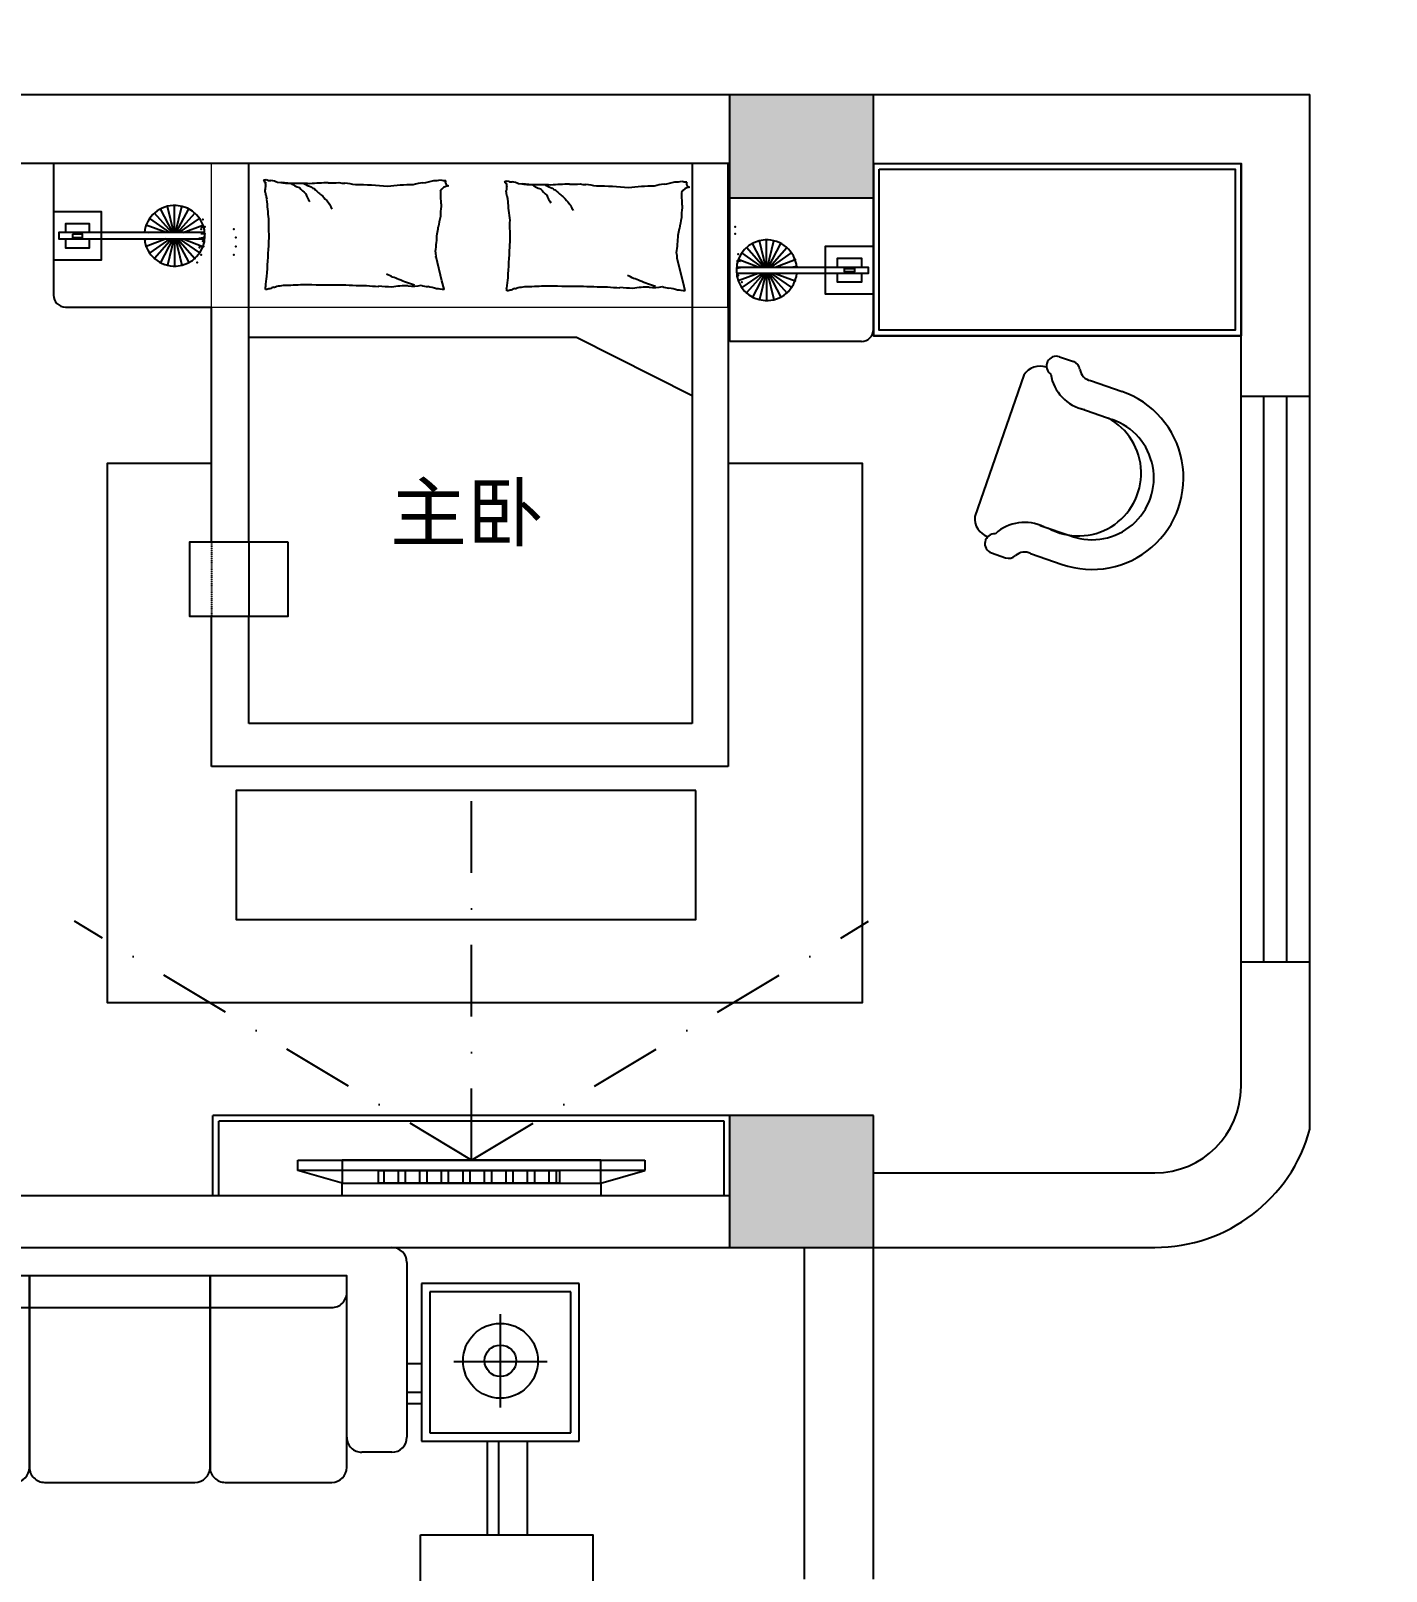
# Model space of a CAD drawing. Header units: millimetres. Extents: x 39175 to 443077, y -41362 to 75939.
# Drawn here: x 326672 to 331392, y -5706 to -342 of the extents above; entities that cross this region are included whole.
import ezdxf
from ezdxf.enums import TextEntityAlignment as Align

# ---------------------------------------------------------------- set-up
doc = ezdxf.new("R2010")
doc.units = ezdxf.units.MM
for name, pattern in [('DASH', [0.35, 0.25, -0.1]), ('DASHDOT', [1, 0.5, -0.25, 0, -0.25]), ('HIDDEN2', [0.1875, 0.125, -0.0625])]:
    doc.linetypes.add(name, pattern=pattern)
for name, color, linetype in [('016-P平面家具', 51, 'Continuous'), ('COLUMN', 7, 'Continuous'), ('FU', 3, 'Continuous'), ('FUR', 2, 'Continuous'), ('墙体', 7, 'Continuous'), ('阿拉1', 8, 'Continuous')]:
    doc.layers.add(name, color=color, linetype=linetype)
doc.layers.add('fur家具', color=4, linetype='Continuous', lineweight=18)
doc.styles.add('ar', font='arial.ttf')
doc.styles.get("Standard").update_dxf_attribs({"font": ''})
doc.styles.get('Standard').set_extended_font_data('NSimSun')
doc.dimstyles.new('ISO-25', dxfattribs={"dimtxt": 220, "dimasz": 50, "dimexe": 50, "dimexo": 0.625, "dimtad": 2, "dimdec": 0, "dimtxsty": 'Standard', "dimblk": 'ARCHTICK', "dimcen": 2.5, "dimdle": 50, "dimclrd": 251, "dimclre": 251, "dimclrt": 51, "dimadec": 0, "dimazin": 0, "dimtfac": 1, "dimtdec": 0, "dimtix": 1, "dimtmove": 2, "dimatfit": 3, "dimfxl": 500, "dimfxlon": 1, "dimarcsym": 0})

# ---------------------------------------------------------------- blocks, each defined once
blk = doc.blocks.new('_ArchTick')
at = {"color": 0, "linetype": 'ByBlock', "const_width": 0.15}
blk.add_lwpolyline([(-0.5, -0.5), (0.5, 0.5)], dxfattribs=at)
blk = doc.blocks.new('*D388')
at = {"color": 251, "lineweight": -2, "transparency": 16777216}
for p, q in [((332682.4, -9388.6), (332682.4, -4528.6)), ((332182.4, -4578.6), (332732.4, -4578.6)), ((332182.4, -9338.6), (332732.4, -9338.6))]:
    blk.add_line(p, q, dxfattribs=at)
at = {"layer": 'Defpoints', "color": 0, "transparency": 16777216}
for p in [(329606.3, -4578.6), (332682.4, -4578.6), (329096.3, -9338.6)]:
    blk.add_point(p, dxfattribs=at)
at = {"color": 251, "lineweight": -2, "transparency": 16777216, "xscale": 50, "yscale": 50, "zscale": 50}
for p, rotation in [((332682.4, -4578.6), 90), ((332682.4, -9338.6), 270)]:
    blk.add_blockref('_ArchTick', p, dxfattribs=dict(at, rotation=rotation))
at = {"color": 51, "transparency": 16777216, "insert": (332793, -6958.6), "char_height": 220, "attachment_point": 5, "rotation": 90}
blk.add_mtext('4760', dxfattribs=at)
blk = doc.blocks.new('*D389')
at = {"color": 251, "lineweight": -2, "transparency": 16777216}
for p, q in [((332182.4, -4398.6), (332732.4, -4398.6)), ((332682.4, -4398.6), (332682.4, -4348.6)), ((332682.4, -4398.6), (332682.4, -4578.6)), ((332182.4, -4578.6), (332732.4, -4578.6)), ((332682.4, -4578.6), (332682.4, -4628.6))]:
    blk.add_line(p, q, dxfattribs=at)
at = {"layer": 'Defpoints', "color": 0, "transparency": 16777216}
for p in [(329106.3, -4398.6), (329606.3, -4578.6), (332682.4, -4578.6)]:
    blk.add_point(p, dxfattribs=at)
at = {"color": 251, "lineweight": -2, "transparency": 16777216, "xscale": 50, "yscale": 50, "zscale": 50}
for p, rotation in [((332682.4, -4398.6), 270), ((332682.4, -4578.6), 90)]:
    blk.add_blockref('_ArchTick', p, dxfattribs=dict(at, rotation=rotation))
at = {"color": 51, "transparency": 16777216, "insert": (332793, -4488.6), "char_height": 220, "attachment_point": 5, "rotation": 90}
blk.add_mtext('180', dxfattribs=at)
blk = doc.blocks.new('*D390')
at = {"color": 251, "lineweight": -2, "transparency": 16777216}
for p, q in [((331942.4, -803.6), (332492.4, -803.6)), ((332442.4, -4448.6), (332442.4, -753.6)), ((331942.4, -4398.6), (332492.4, -4398.6))]:
    blk.add_line(p, q, dxfattribs=at)
at = {"layer": 'Defpoints', "color": 0, "transparency": 16777216}
for p in [(329106.3, -803.6), (332442.4, -803.6), (329106.3, -4398.6)]:
    blk.add_point(p, dxfattribs=at)
at = {"color": 251, "lineweight": -2, "transparency": 16777216, "xscale": 50, "yscale": 50, "zscale": 50}
for p, rotation in [((332442.4, -803.6), 90), ((332442.4, -4398.6), 270)]:
    blk.add_blockref('_ArchTick', p, dxfattribs=dict(at, rotation=rotation))
at = {"color": 51, "transparency": 16777216, "insert": (332553, -2601.1), "char_height": 220, "attachment_point": 5, "rotation": 90}
blk.add_mtext('3595', dxfattribs=at)
blk = doc.blocks.new('*D391')
at = {"color": 251, "lineweight": -2, "transparency": 16777216}
for p, q in [((332442.4, -563.6), (332442.4, -513.6)), ((331942.4, -563.6), (332492.4, -563.6)), ((332442.4, -803.6), (332442.4, -563.6)), ((331942.4, -803.6), (332492.4, -803.6)), ((332442.4, -803.6), (332442.4, -853.6))]:
    blk.add_line(p, q, dxfattribs=at)
at = {"layer": 'Defpoints', "color": 0, "transparency": 16777216}
for p in [(331126.3, -563.6), (332442.4, -563.6), (329106.3, -803.6)]:
    blk.add_point(p, dxfattribs=at)
at = {"color": 251, "lineweight": -2, "transparency": 16777216, "xscale": 50, "yscale": 50, "zscale": 50}
for p, rotation in [((332442.4, -563.6), 270), ((332442.4, -803.6), 90)]:
    blk.add_blockref('_ArchTick', p, dxfattribs=dict(at, rotation=rotation))
at = {"color": 51, "transparency": 16777216, "insert": (332553, -683.6), "char_height": 220, "attachment_point": 5, "rotation": 90}
blk.add_mtext('240', dxfattribs=at)
blk = doc.blocks.new('*D399')
at = {"color": 251, "lineweight": -2, "transparency": 16777216}
for p, q in [((325991.3, 563.2), (325991.3, 1113.2)), ((330886.3, 563.2), (330886.3, 1113.2)), ((330936.3, 1063.2), (325941.3, 1063.2))]:
    blk.add_line(p, q, dxfattribs=at)
at = {"layer": 'Defpoints', "color": 0, "transparency": 16777216}
for p in [(325991.3, 1063.2), (325991.3, -803.6), (330886.3, -803.6)]:
    blk.add_point(p, dxfattribs=at)
at = {"color": 251, "lineweight": -2, "transparency": 16777216, "xscale": 50, "yscale": 50, "zscale": 50, "rotation": 180}
blk.add_blockref('_ArchTick', (325991.3, 1063.2), dxfattribs=at)
at = {"color": 251, "lineweight": -2, "transparency": 16777216, "xscale": 50, "yscale": 50, "zscale": 50}
blk.add_blockref('_ArchTick', (330886.3, 1063.2), dxfattribs=at)
at = {"color": 51, "transparency": 16777216, "insert": (328438.8, 1173.8), "char_height": 220, "attachment_point": 5}
blk.add_mtext('4895', dxfattribs=at)
blk = doc.blocks.new('*D400')
at = {"color": 251, "lineweight": -2, "transparency": 16777216}
for p, q in [((330886.3, 563.2), (330886.3, 1113.2)), ((331126.3, 563.2), (331126.3, 1113.2)), ((330886.3, 1063.2), (330836.3, 1063.2)), ((331126.3, 1063.2), (330886.3, 1063.2)), ((331126.3, 1063.2), (331176.3, 1063.2))]:
    blk.add_line(p, q, dxfattribs=at)
at = {"layer": 'Defpoints', "color": 0, "transparency": 16777216}
for p in [(330886.3, 1063.2), (331126.3, -563.6), (330886.3, -803.6)]:
    blk.add_point(p, dxfattribs=at)
at = {"color": 251, "lineweight": -2, "transparency": 16777216, "xscale": 50, "yscale": 50, "zscale": 50}
blk.add_blockref('_ArchTick', (330886.3, 1063.2), dxfattribs=at)
at = {"color": 251, "lineweight": -2, "transparency": 16777216, "xscale": 50, "yscale": 50, "zscale": 50, "rotation": 180}
blk.add_blockref('_ArchTick', (331126.3, 1063.2), dxfattribs=at)
at = {"color": 51, "transparency": 16777216, "insert": (331006.3, 1173.8), "char_height": 220, "attachment_point": 5}
blk.add_mtext('240', dxfattribs=at)
blk = doc.blocks.new('*D407')
at = {"color": 251, "lineweight": -2, "transparency": 16777216}
for p, q in [((332925, -10873.6), (332925, -513.6)), ((332425, -563.6), (332975, -563.6)), ((332425, -10823.6), (332975, -10823.6))]:
    blk.add_line(p, q, dxfattribs=at)
at = {"layer": 'Defpoints', "color": 0, "transparency": 16777216}
for p in [(325746.3, -563.6), (332925, -563.6), (325746.3, -10823.6)]:
    blk.add_point(p, dxfattribs=at)
at = {"color": 251, "lineweight": -2, "transparency": 16777216, "xscale": 50, "yscale": 50, "zscale": 50}
for p, rotation in [((332925, -563.6), 90), ((332925, -10823.6), 270)]:
    blk.add_blockref('_ArchTick', p, dxfattribs=dict(at, rotation=rotation))
at = {"color": 51, "transparency": 16777216, "insert": (333035.6, -5693.6), "char_height": 220, "attachment_point": 5, "rotation": 90}
blk.add_mtext('10260', dxfattribs=at)
blk = doc.blocks.new('*D380')
at = {"color": 251, "lineweight": -2, "transparency": 16777216}
for p, q in [((312216.3, 1053.1), (312216.3, 1603.1)), ((331126.3, 1053.1), (331126.3, 1603.1)), ((312166.3, 1553.1), (331176.3, 1553.1))]:
    blk.add_line(p, q, dxfattribs=at)
at = {"layer": 'Defpoints', "color": 0, "transparency": 16777216}
for p in [(331126.3, 1553.1), (312216.3, -563.6), (331126.3, -563.6)]:
    blk.add_point(p, dxfattribs=at)
at = {"color": 251, "lineweight": -2, "transparency": 16777216, "xscale": 50, "yscale": 50, "zscale": 50, "rotation": 180}
blk.add_blockref('_ArchTick', (312216.3, 1553.1), dxfattribs=at)
at = {"color": 251, "lineweight": -2, "transparency": 16777216, "xscale": 50, "yscale": 50, "zscale": 50}
blk.add_blockref('_ArchTick', (331126.3, 1553.1), dxfattribs=at)
at = {"color": 51, "transparency": 16777216, "insert": (321671.3, 1663.7), "char_height": 220, "attachment_point": 5}
blk.add_mtext('18910', dxfattribs=at)
blk = doc.blocks.new('serg sze')
at = {"color": 51}
for p, q in [((369700.8, 63152.9), (369150.9, 63152.9)), ((371500.8, 62652.9), (371500.8, 63152.9))]:
    blk.add_line(p, q, dxfattribs=at)
blk.add_lwpolyline([(369150.9, 62984.5), (369150.9, 62817.8), (369317.5, 62817.8), (369317.5, 62984.5)], close=True, dxfattribs=at)
blk.add_lwpolyline([(369677.6, 62912.3), (369169.5, 62912.3), (369169.5, 62890), (369677.6, 62890)], dxfattribs=at)
blk.add_arc((369572.6, 62901.1), 105.6, 186.0423, 173.9577, dxfattribs=at)
for p in [(369473.9, 62938.6), (369467.9, 62913.9), (369467.9, 62888.4), (369473.9, 62863.7), (369485.8, 62841.2), (369502.6, 62822.1), (369642.6, 62822.1), (369659.5, 62860), (369523.6, 62807.7), (369547.4, 62798.7), (369572.6, 62795.6), (369597.9, 62798.7), (369621.7, 62807.7), (369651.2, 62807.6)]:
    blk.add_point(p, dxfattribs=at)
at = {"layer": 'COLUMN', "color": 51}
for p, q in [((369150.9, 63152.9), (369150.9, 62694.6)), ((369192.5, 62652.9), (369700.8, 62652.9)), ((369700.8, 61834.7), (369700.8, 62652.9)), ((371500.8, 62652.9), (371500.8, 61052.9)), ((369700.8, 61052.9), (369700.8, 61575.4)), ((371500.8, 61052.9), (369700.8, 61052.9))]:
    blk.add_line(p, q, dxfattribs=at)
at = {"layer": 'COLUMN', "color": 250}
for p, q in [((369830.8, 61834.7), (369830.8, 63152.9)), ((371375.3, 63152.9), (371375.3, 61202.9)), ((369562.8, 62912.3), (369502.6, 62980.2)), ((369566.8, 62912.3), (369523.6, 62994.6)), ((369569.9, 62912.3), (369547.4, 63003.6)), ((369572.6, 62912.3), (369572.6, 63006.7)), ((369575.4, 62912.3), (369597.9, 63003.6)), ((369578.5, 62912.3), (369621.7, 62994.6)), ((369582.5, 62912.3), (369642.6, 62980.2)), ((369543.3, 62912.3), (369473.9, 62938.6)), ((369556.5, 62912.3), (369485.8, 62961.1)), ((369588.7, 62912.3), (369659.5, 62961.1)), ((369601.9, 62912.3), (369671.3, 62938.6)), ((369664.1, 62931.1), (369677.4, 62932.7)), ((369467.9, 62913.9), (369481.1, 62912.3)), ((369467.9, 62888.4), (369481.1, 62890)), ((369543.3, 62890), (369473.9, 62863.7)), ((369556.5, 62890), (369485.8, 62841.2)), ((369562.8, 62890), (369502.6, 62822.1)), ((369566.8, 62890), (369523.6, 62807.7)), ((369569.9, 62890), (369547.4, 62798.7)), ((369572.6, 62890), (369572.6, 62795.6)), ((369575.4, 62890), (369597.9, 62798.7)), ((369578.5, 62890), (369621.7, 62807.7)), ((369582.5, 62890), (369642.6, 62822.1)), ((369588.7, 62890), (369659.5, 62841.2)), ((369588.7, 62890), (369659.5, 62841.2)), ((369601.9, 62890), (369671.3, 62863.7)), ((369656.8, 62892.8), (369672.7, 62894.8)), ((369664.1, 62908.9), (369677.4, 62907.3)), ((369656.8, 62866.2), (369672.7, 62864.2)), ((370503.5, 62744.6), (370482.9, 62827.2)), ((371343.1, 62739.9), (371322.5, 62822.5)), ((370511, 62714.6), (370503.5, 62744.6)), ((371350.6, 62709.9), (371343.1, 62739.9)), ((369830.8, 62547.6), (370971.9, 62547.6)), ((370971.9, 62547.6), (371375.3, 62345.3)), ((369830.8, 61834.7), (369830.8, 61575.4)), ((369830.8, 61202.9), (369830.8, 61575.4)), ((371375.3, 61202.9), (369830.8, 61202.9))]:
    blk.add_line(p, q, dxfattribs=at)
for points in [[(369275.9, 62912.3), (369275.9, 62942.8), (369192.5, 62942.8), (369192.5, 62912.3)], [(369192.5, 62890), (369192.5, 62859.5), (369275.9, 62859.5), (369275.9, 62890)], [(371500.8, 62109.5), (371966.5, 62109.5), (371966.5, 60229.8), (369338.8, 60229.8), (369338.8, 62109.5), (369700.8, 62109.5)]]:
    blk.add_lwpolyline(points, dxfattribs=at)
for points in [[(369216.8, 62906.7), (369216.8, 62895.6), (369252.2, 62895.6), (369252.2, 62906.7)], [(369966.9, 61834.7), (369966.9, 61575.4), (369625.4, 61575.4), (369625.4, 61834.7)], [(371387.5, 60969.4), (369787.5, 60969.4), (369787.5, 60519.4), (371387.5, 60519.4)]]:
    blk.add_lwpolyline(points, close=True, dxfattribs=at)
for centre, radius, start, end in [((369880.7, 63096.8), 3.42, 291.7883, 340.436), ((369882.4, 63091.4), 2.32, 340.436, 101.8931), ((369882, 63120.7), 25.1, 274.3025, 291.7883), ((369888.6, 63092.2), 4.28, 201.9904, 281.8931), ((369904, 63082.3), 15.6, 158.579, 201.9904), ((369906.1, 63122.2), 28.9, 239.3487, 274.3025), ((369903.3, 63039.7), 53.9, 59.3487, 84.7408), ((369969.3, 63183.4), 99.2, 254.0648, 274.2159), ((370392.7, 63387), 304.8, 278.4372, 285.744), ((370475.4, 63254.8), 161.1, 270, 278.4372), ((370516.7, 63184), 90.4, 258.7276, 270), ((370528.4, 63087.8), 13.1, 153.4195, 258.7276), ((370720.3, 63092.1), 3.42, 291.7883, 340.436), ((370722, 63086.7), 2.32, 340.436, 101.8931), ((370721.6, 63116), 25.1, 274.3025, 291.7883), ((370745.7, 63117.5), 28.9, 239.3487, 274.3025), ((370742.9, 63035.1), 53.9, 59.3487, 84.7408), ((371232.3, 63382.3), 304.8, 278.4372, 285.744), ((371314.9, 63250.1), 161.1, 270, 278.4372), ((371356.3, 63179.4), 90.4, 258.7276, 270), ((371368, 63083.1), 13.1, 153.4195, 258.7276), ((369857.1, 63071.8), 32.8, 338.579, 8.1335), ((369647, 63008.2), 246, 8.1335, 12.1095), ((370087.1, 63069.6), 198.3, 187.6809, 192.1095), ((369903.5, 62265.8), 820.8, 84.7408, 88.0921), ((370035, 63164.6), 99.2, 233.9136, 254.0648), ((369993.7, 61588.9), 1494.3, 88.0921, 90.5757), ((370087.9, 63127.8), 99.2, 216.1766, 233.9136), ((370131.2, 63290.4), 234, 242.7604, 249.1397), ((370123.5, 63079), 99.2, 198.4397, 216.1766), ((370116.6, 62212.2), 873.2, 90.5757, 94.8018), ((370095.5, 63131.9), 76.8, 231.6114, 242.7604), ((370331.5, 63346.2), 391.6, 226.1885, 231.6114), ((370263.2, 63181.1), 225.2, 219.0349, 226.1885), ((370120.6, 63374.8), 289.7, 267.4614, 274.8018), ((370171.8, 63236.1), 152.4, 259.8101, 267.4614), ((370108.9, 62557.6), 529.3, 79.8101, 83.9133), ((370202.6, 62029.5), 1049, 83.9133, 90), ((370403.5, 62395.8), 682.7, 90, 97.5469), ((370469.2, 62845.4), 242.2, 97.5469, 105.744), ((370528.5, 63040.8), 34.2, 94.4002, 153.4195), ((370989.9, 63056.4), 491.8, 180, 186.2324), ((370728.2, 63087.5), 4.28, 201.9904, 281.8931), ((370696.7, 63067.1), 32.8, 338.579, 8.1335), ((370486.6, 63003.6), 246, 8.1335, 12.1095), ((370743.6, 63077.6), 15.6, 158.579, 201.9904), ((370926.7, 63064.9), 198.3, 187.6809, 192.1095), ((370743, 62261.1), 820.8, 84.7408, 88.0921), ((370808.9, 63178.7), 99.2, 254.0648, 274.2159), ((370874.6, 63160), 99.2, 233.9136, 254.0648), ((370833.3, 61584.3), 1494.3, 88.0921, 90.5757), ((370927.4, 63123.1), 99.2, 216.1766, 233.9136), ((370970.7, 63285.7), 234, 242.7604, 249.1397), ((370963.1, 63074.3), 99.2, 198.4397, 216.1766), ((370956.1, 62207.6), 873.2, 90.5757, 94.8018), ((370935.1, 63127.2), 76.8, 231.6114, 242.7604), ((371171.1, 63341.5), 391.6, 226.1885, 231.6114), ((371102.8, 63176.4), 225.2, 219.0349, 226.1885), ((370960.2, 63370.1), 289.7, 267.4614, 274.8018), ((371011.4, 63231.4), 152.4, 259.8101, 267.4614), ((370948.5, 62552.9), 529.3, 79.8101, 83.9133), ((371042.2, 62024.8), 1049, 83.9133, 90), ((371243.1, 62391.1), 682.7, 90, 97.5469), ((371308.8, 62840.7), 242.2, 97.5469, 105.744), ((371368.1, 63036.1), 34.2, 94.4002, 153.4195), ((371829.5, 63051.7), 491.8, 180, 186.2324), ((370804.7, 63081.6), 913.1, 183.3687, 187.6809), ((370150.7, 63042), 49.3, 208.3168, 219.0349), ((370296.7, 63089.1), 200.2, 203.0028, 208.3168), ((370702, 62968.7), 204, 170.3156, 180), ((371644.3, 63076.9), 913.1, 183.3687, 187.6809), ((370990.3, 63037.3), 49.3, 208.3168, 219.0349), ((371136.3, 63084.5), 200.2, 203.0028, 208.3168), ((371541.6, 62964), 204, 170.3156, 180), ((370578.3, 62940.2), 678.7, 178.3669, 183.3687), ((370176.7, 62974.9), 317.1, 347.8016, 351.9949), ((371360.2, 62782.3), 882, 167.8016, 170.3156), ((371417.9, 62935.5), 678.7, 178.3669, 183.3687), ((371016.3, 62970.2), 317.1, 347.8016, 351.9949), ((372199.7, 62777.6), 882, 167.8016, 170.3156), ((371264, 62827.6), 1365.2, 176.945, 178.3669), ((369828.6, 62938.5), 658.8, 351.9949, 357.3351), ((372103.6, 62822.9), 1365.2, 176.945, 178.3669), ((370668.1, 62933.8), 658.8, 351.9949, 357.3351), ((383509.4, 62032.9), 13635.6, 176.49514, 176.94504), ((370415.2, 62830.3), 67.7, 357.3351, 14.0452), ((384349, 62028.2), 13635.6, 176.49514, 176.94504), ((371254.8, 62825.6), 67.7, 357.3351, 14.0452), ((370015.8, 62089.6), 738.7, 64.6889, 66.5156), ((370209.5, 62703.8), 321.2, 170.0016, 176.4951), ((369870.4, 62717.9), 19.3, 350.0016, 16.6978), ((369889.6, 62713.2), 1.32, 16.6978, 97.1204), ((369915.3, 62629.6), 87.5, 97.1204, 106.2212), ((369939.7, 62648.2), 76.7, 106.2212, 117.2841), ((369908.1, 62766.1), 45.3, 282.869, 297.2841), ((369919.8, 62871.4), 145.9, 273.574, 282.869), ((369946.5, 63893.2), 1164, 270.2865, 273.574), ((370115.9, 68449.1), 5718.5, 269.0296, 270.2865), ((370297.6, 66089.4), 3362.2, 267.3904, 269.0296), ((370338.6, 63940.2), 1216.5, 265.3824, 267.3904), ((370215.8, 61321.9), 1404.8, 85.3824, 87.2509), ((370375, 62496.7), 230.1, 87.2509, 101.5586), ((370058.9, 62070.9), 738.7, 66.5156, 68.3423), ((370107.6, 62051.7), 738.7, 68.3423, 70.572), ((370161.8, 62032.6), 738.7, 70.572, 72.8018), ((370402.4, 62871.5), 145.9, 263.5659, 281.5586), ((370467.4, 62842.8), 119.7, 252.6136, 263.5659), ((370416.1, 62497.3), 229.7, 72.6136, 80.5159), ((370465.5, 62446.4), 270.8, 80.5159, 85.9171), ((370511, 62713.6), 0.917, 85.9171, 194.0449), ((371049.1, 62699.2), 321.2, 170.0016, 176.4951), ((370710, 62713.2), 19.3, 350.0016, 16.6978), ((370754.9, 62625), 87.5, 97.1204, 106.2212), ((370779.2, 62643.6), 76.7, 106.2212, 117.2841), ((370747.7, 62761.4), 45.3, 282.869, 297.2841), ((370759.4, 62866.7), 145.9, 273.574, 282.869), ((370786.1, 63888.5), 1164, 270.2865, 273.574), ((370955.5, 68444.5), 5718.5, 269.0296, 270.2865), ((371137.2, 66084.7), 3362.2, 267.3904, 269.0296), ((371178.1, 63935.5), 1216.5, 265.3824, 267.3904), ((371055.4, 61317.2), 1404.8, 85.3824, 87.2509), ((370855.3, 62084.9), 738.7, 64.6889, 66.5156), ((371214.6, 62492), 230.1, 87.2509, 101.5586), ((370898.5, 62066.2), 738.7, 66.5156, 68.3423), ((370947.2, 62047.1), 738.7, 68.3423, 70.572), ((371001.4, 62027.9), 738.7, 70.572, 72.8018), ((371242, 62866.8), 145.9, 263.5659, 281.5586), ((371307, 62838.1), 119.7, 252.6136, 263.5659), ((371255.7, 62492.6), 229.7, 72.6136, 80.5159), ((371305.1, 62441.7), 270.8, 80.5159, 85.9171), ((370729.2, 62708.6), 1.32, 16.6978, 97.1204), ((371350.6, 62709), 0.917, 85.9171, 194.0449)]:
    blk.add_arc(centre, radius, start, end, dxfattribs=at)
at = {"layer": 'COLUMN', "color": 51}
blk.add_arc((369192.5, 62694.6), 41.7, 180, 270, dxfattribs=at)
at = {"layer": 'FU', "color": 51, "linetype": 'HIDDEN2', "ltscale": 0.2}
for p in [(369671.3, 62957.4), (369677.4, 62932.7), (371524.2, 62932.7), (369665.4, 62924.4), (369671.3, 62882.6), (369672.7, 62894.8), (369677.4, 62907.3), (369778.8, 62924.4), (369786.1, 62894.8), (371524.2, 62907.3), (369665.4, 62834.6), (369672.7, 62864.2), (369778.8, 62834.6), (369786.1, 62864.2)]:
    blk.add_point(p, dxfattribs=at)
at = {"layer": 'FUR', "color": 51, "linetype": 'DASH', "ltscale": 0.5}
blk.add_line((369700.8, 61834.7), (369700.8, 61575.4), dxfattribs=at)
at = {"layer": 'fur家具', "color": 51}
for p, q in [((369700.8, 62652.9), (369700.8, 63152.9)), ((371500.8, 63152.9), (369700.8, 63152.9)), ((371500.8, 63152.9), (371500.8, 62652.9)), ((369700.8, 62652.9), (371500.8, 62652.9))]:
    blk.add_line(p, q, dxfattribs=at)
blk = doc.blocks.new('YTYT')
at = {"layer": '016-P平面家具'}
for p, q in [((128945.1, -21544.5), (128835.6, -21506.6)), ((129081.2, -21546.2), (129032.8, -21529.4)), ((128911.3, -21642.2), (128801.7, -21604.2)), ((128968.3, -22165.3), (129138.9, -21673.4)), ((128770.2, -22048.9), (128660.7, -22010.9)), ((128736.4, -22146.5), (128626.8, -22108.5)), ((128844.3, -22229.5), (128795.8, -22212.7))]:
    blk.add_line(p, q, dxfattribs=at)
for centre, radius, start, end in [((128731.2, -21807.5), 318.6, 70.8731, 250.8731), ((128966, -21503), 46.5, 243.2905, 313.2868), ((129021.5, -21561.9), 34.4, 70.8731, 133.2868), ((129070, -21578.7), 34.4, 266.2069, 70.8731), ((128731.2, -21807.5), 215.3, 70.8731, 250.8731), ((125843.9, -21785.2), 2991, 3.2816, 3.318), ((128966, -21503), 149.8, 243.2905, 312.7171), ((129073.8, -21665.3), 65.5, 352.9364, 71.8295), ((125843.9, -21785.2), 2818.8, 355.458, 355.5646), ((128727.1, -22192.1), 149.8, 9.029, 78.4556), ((128727.1, -22192.1), 46.5, 8.4594, 78.4556), ((128807.1, -22180.2), 34.4, 188.4594, 250.8731), ((128855.5, -22197), 34.4, 250.8731, 55.5392), ((128912.2, -22131.3), 65.5, 249.9167, 328.8097)]:
    blk.add_arc(centre, radius, start, end, dxfattribs=at)
at = {"layer": '016-P平面家具', "color": 250}
blk.add_arc((128778.1, -21823.8), 218, 61.1955, 241.8196, dxfattribs=at)
blk = doc.blocks.new('A$C3CBC0539')
at = {"color": 51}
for p, q in [((932.4, 2228.8), (1833.3, 2228.8)), ((932.4, 2184.8), (932.4, 2228.8)), ((1833.3, 2228.8), (1833.3, 2184.8)), ((932.4, 2184.8), (779.5, 2140.7)), ((1833.3, 2184.8), (932.4, 2184.8)), ((1832.4, 2184.8), (932.4, 2184.8)), ((932.4, 2184.8), (932.4, 2104.8)), ((1832.4, 2104.8), (1832.4, 2184.8)), ((1832.4, 2184.8), (1987.6, 2140.7)), ((779.5, 2140.7), (1987.6, 2140.7)), ((779.5, 2104.8), (779.5, 2140.7)), ((1987.6, 2104.8), (779.5, 2104.8)), ((932.4, 2104.8), (1832.4, 2104.8)), ((1987.6, 2140.7), (1987.6, 2104.8))]:
    blk.add_line(p, q, dxfattribs=at)
at = {"color": 250, "linetype": 'DASHDOT', "ltscale": 500}
for q in [(0, 1272.9), (1382.4, 834.9), (2764.8, 1272.9)]:
    blk.add_line((1382.4, 2104.8), q, dxfattribs=at)
at = {"layer": '阿拉1', "color": 8}
for p, q in [((1075.9, 2184.8), (1706.5, 2184.8)), ((1706.5, 2140.7), (1075.9, 2140.7))]:
    blk.add_line(p, q, dxfattribs=at)
at = {"layer": '阿拉1', "color": 250}
for p, q in [((1075.9, 2140.7), (1075.9, 2184.8)), ((1088.2, 2140.7), (1088.2, 2184.8)), ((1113.2, 2140.7), (1113.2, 2184.8)), ((1163.2, 2140.7), (1163.2, 2184.8)), ((1188.2, 2140.7), (1188.2, 2184.8)), ((1238.2, 2140.7), (1238.2, 2184.8)), ((1263.2, 2140.7), (1263.2, 2184.8)), ((1313.2, 2140.7), (1313.2, 2184.8)), ((1338.2, 2140.7), (1338.2, 2184.8)), ((1388.2, 2140.7), (1388.2, 2184.8)), ((1413.2, 2140.7), (1413.2, 2184.8)), ((1463.2, 2140.7), (1463.2, 2184.8)), ((1488.2, 2140.7), (1488.2, 2184.8)), ((1538.2, 2140.7), (1538.2, 2184.8)), ((1563.2, 2140.7), (1563.2, 2184.8)), ((1613.2, 2140.7), (1613.2, 2184.8)), ((1638.2, 2140.7), (1638.2, 2184.8)), ((1688.2, 2140.7), (1688.2, 2184.8)), ((1706.5, 2184.8), (1706.5, 2140.7))]:
    blk.add_line(p, q, dxfattribs=at)
blk = doc.blocks.new('海龙工具_2014102820235788')
at = {"layer": '016-P平面家具', "color": 51, "ltscale": 120}
for p, q in [((674.5, 1599.6), (125.4, 1599.6)), ((125.4, 1599.6), (125.4, 1050.4)), ((674.5, 1050.4), (674.5, 1599.6)), ((1750.7, 1419.2), (1600.4, 1419.2)), ((125.4, 1050.4), (674.5, 1050.4)), ((52.4, 1000), (661, 1000)), ((0, -947.6), (0, 947.6)), ((713.4, 947.6), (713.4, 842.8)), ((98.9, 790.5), (98.9, -790.5)), ((661, 790.5), (98.9, 790.5)), ((661, 790.5), (98.9, 790.5)), ((98.9, 790.5), (98.9, 314.3)), ((765.8, 790.5), (661, 790.5)), ((818.1, 366.7), (818.1, 738.1)), ((765.8, 314.3), (98.9, 314.3)), ((765.8, 314.3), (98.9, 314.3)), ((98.9, 314.3), (765.8, 314.3)), ((98.9, 314.3), (765.8, 314.3)), ((98.9, 314.3), (98.9, -314.3)), ((818.1, -261.9), (818.1, 261.9)), ((98.9, -314.3), (98.9, -790.5)), ((98.9, -314.3), (765.8, -314.3)), ((765.8, -314.3), (98.9, -314.3)), ((818.1, -738.1), (818.1, -366.7)), ((98.9, -790.5), (661, -790.5)), ((98.9, -790.5), (661, -790.5)), ((661, -790.5), (765.8, -790.5)), ((713.4, -842.8), (713.4, -947.6)), ((661, -1000), (52.4, -1000)), ((125.4, -1599.6), (125.4, -1050.4)), ((125.4, -1050.4), (674.5, -1050.4)), ((674.5, -1050.4), (674.5, -1599.6)), ((2284, -1064.4), (1047.1, -1064.4)), ((1047.1, -1064.4), (1096.2, -1064.4)), ((1047.1, -1064.4), (1096.2, -1064.4)), ((2284, -1064.4), (2226.7, -1064.4)), ((990.8, -1120.6), (990.8, -1608.1)), ((990.8, -1120.6), (990.8, -1608.1)), ((1152.4, -1120.6), (1152.4, -1608.1)), ((1152.4, -1120.6), (1152.4, -1608.1)), ((2170.5, -1120.6), (2170.5, -1608.1)), ((2340.3, -1120.6), (2340.3, -1608.1)), ((674.5, -1599.6), (125.4, -1599.6)), ((2284, -1664.4), (1047.1, -1664.4)), ((1047.1, -1664.4), (1096.2, -1664.4)), ((1047.1, -1664.4), (1096.2, -1664.4)), ((2284, -1664.4), (2226.7, -1664.4))]:
    blk.add_line(p, q, dxfattribs=at)
at = {"layer": '016-P平面家具', "color": 250, "ltscale": 120}
for p, q in [((645.2, 1570.3), (154.7, 1570.3)), ((154.7, 1570.3), (154.7, 1079.7)), ((645.2, 1079.7), (645.2, 1570.3)), ((397, 1162.8), (397, 1488.7)), ((557.9, 1325.7), (232, 1325.7)), ((1750.7, 1319.2), (1600.4, 1319.2)), ((1600.4, 1279.2), (1750.7, 1279.2)), ((154.7, 1079.7), (645.2, 1079.7)), ((154.7, -1079.7), (645.2, -1079.7)), ((154.7, -1570.3), (154.7, -1079.7)), ((645.2, -1079.7), (645.2, -1570.3)), ((397, -1162.8), (397, -1488.7)), ((557.9, -1325.7), (232, -1325.7)), ((645.2, -1570.3), (154.7, -1570.3))]:
    blk.add_line(p, q, dxfattribs=at)
at = {"layer": '016-P平面家具', "color": 51, "ltscale": 120}
for points in [[(1000.4, 1047), (1000.4, 1647), (1600.4, 1647), (1600.4, 1047)], [(1750.7, 1047), (1750.7, 1647), (2350.7, 1647), (2350.7, 1047)], [(1188.1, 450), (1188.1, -450), (2088.1, -450), (2088.1, 450)]]:
    blk.add_lwpolyline(points, close=True, dxfattribs=at)
at = {"layer": '016-P平面家具', "color": 51}
for points in [[(674.5, 1419.2), (1000.4, 1419.2)], [(403.9, 1000), (403.9, 1050.4)], [(403.9, -1050.4), (403.9, -1000)], [(990.7, -1482.8), (674.5, -1482.8)]]:
    blk.add_lwpolyline(points, dxfattribs=at)
at = {"layer": '016-P平面家具', "color": 51, "ltscale": 120}
blk.add_lwpolyline([(2350.7, 1419.2), (2760.1, 1419.2), (2760.1, -1482.5), (2340.4, -1482.5)], dxfattribs=at)
at = {"layer": '016-P平面家具', "color": 250, "ltscale": 120}
for points in [[(674.5, 1319.2), (1000.4, 1319.2)], [(2350.7, 1319.2), (2660.1, 1319.2), (2660.1, -567.5)], [(674.5, 1279.2), (1000.4, 1279.2)], [(2350.7, 1279.2), (2620.1, 1279.2), (2620.1, -567.5)], [(503.9, 1000), (503.9, 1050.4)], [(543.9, 1000), (543.9, 1050.4)], [(2620.1, -567.5), (2620.1, -1340.7), (2340.5, -1340.7)], [(2660.1, -567.5), (2660.1, -1380.7), (2340.5, -1380.7)], [(2660.1, -567.5), (2660.1, -1382.5)], [(503.9, -1050.4), (503.9, -1000)], [(543.9, -1050.4), (543.9, -1000)], [(990.7, -1340.7), (674.5, -1340.7)], [(990.7, -1382.8), (674.5, -1382.8)]]:
    blk.add_lwpolyline(points, dxfattribs=at)
blk.add_lwpolyline([(157.2, -790.5, 0.414214), (209.5, -738.1), (209.5, 738.1, 0.414214), (157.2, 790.5), (98.9, 790.5), (98.9, -790.5)], format="xyb", close=True, dxfattribs=at)
blk.add_lwpolyline([(1218.1, 420), (1218.1, -420), (2058.1, -420), (2058.1, 420)], close=True, dxfattribs=at)
at = {"layer": '016-P平面家具', "color": 51, "ltscale": 120}
for centre in [(394.9, 1325.7), (394.9, -1325.7)]:
    blk.add_circle(centre, 130.4, dxfattribs=at)
at = {"layer": '016-P平面家具', "color": 250, "ltscale": 120}
for centre in [(394.9, 1325.7), (394.9, -1325.7)]:
    blk.add_circle(centre, 55, dxfattribs=at)
at = {"layer": '016-P平面家具', "color": 51, "ltscale": 120}
for centre, radius, start, end in [((52.4, 947.6), 52.4, 90, 180), ((661, 947.6), 52.4, 0, 90), ((661, 842.8), 52.4, 270, 0), ((765.8, 738.1), 52.4, 0, 90), ((765.8, 366.7), 52.4, 270, 0), ((765.8, 366.7), 52.4, 270, 0), ((765.8, 261.9), 52.4, 0, 90), ((765.8, 261.9), 52.4, 0, 90), ((765.8, -261.9), 52.4, 270, 0), ((765.8, -261.9), 52.4, 270, 0), ((765.8, -366.7), 52.4, 0, 90), ((765.8, -738.1), 52.4, 270, 0), ((765.8, -738.1), 52.4, 270, 0), ((661, -842.8), 52.4, 0, 90), ((52.4, -947.6), 52.4, 180, 270), ((661, -947.6), 52.4, 270, 0), ((1047.1, -1120.6), 56.3, 90, 180), ((1047.1, -1120.6), 56.3, 90, 180), ((1096.2, -1120.6), 56.3, 0, 90), ((1096.2, -1120.6), 56.3, 0, 90), ((2226.7, -1120.6), 56.3, 90, 180), ((2284, -1120.6), 56.3, 0, 90), ((1047.1, -1608.1), 56.3, 180, 270), ((1047.1, -1608.1), 56.3, 180, 270), ((1096.2, -1608.1), 56.3, 270, 0), ((1096.2, -1608.1), 56.3, 270, 0), ((2226.7, -1608.1), 56.3, 180, 270), ((2284, -1608.1), 56.3, 270, 0)]:
    blk.add_arc(centre, radius, start, end, dxfattribs=at)

msp = doc.modelspace()

# ---------------------------------------------------------------- hatches: boundary and pattern name
h = msp.add_hatch(color=8)
h.dxf.hatch_style = 1
h.paths.add_polyline_path([(318586.2, -563.6), (318076.2, -563.6), (318076.2, -923.6), (318406.2, -923.6), (318586.2, -923.6)])
h.paths.add_polyline_path([(323591.2, -563.6), (323086.2, -563.6), (323086.2, -923.6), (323591.2, -923.6)])
h.paths.add_polyline_path([(318826.2, -4148.6), (318406.2, -4148.6), (318356.2, -4148.6), (318356.2, -4578.6), (318826.2, -4578.6)])
h.paths.add_polyline_path([(323596.3, -4098.6), (323091.2, -4098.6), (323091.2, -4578.6), (323596.3, -4578.6)])
h.paths.add_polyline_path([(329601.2, -4118.6), (329101.2, -4118.6), (329101.2, -4578.6), (329601.2, -4578.6)])
h.paths.add_polyline_path([(329601.2, -563.6), (329101.2, -563.6), (329101.2, -923.6), (329601.2, -923.6)])
h.paths.add_polyline_path([(314346.3, -563.6), (313836.3, -563.6), (313836.3, -923.6), (314346.3, -923.6)])
h.paths.add_polyline_path([(314336.2, -5233.6), (313831.2, -5233.6), (313831.2, -5678.6), (314336.2, -5678.6)])

# ---------------------------------------------------------------- linework, layer by layer
for p, q in [((312216.3, -563.6), (331126.3, -563.6)), ((329106.3, -923.6), (329106.3, -563.6)), ((329606.3, -923.6), (329606.3, -563.6)), ((331126.3, -1613.6), (331126.3, -563.6)), ((329106.3, -803.6), (325991.3, -803.6)), ((329606.3, -803.6), (330886.3, -803.6)), ((330886.3, -1613.6), (330886.3, -803.6)), ((329106.3, -923.6), (329606.3, -923.6)), ((330886.3, -1613.6), (331126.3, -1613.6)), ((330886.3, -3583.6), (331126.3, -3583.6)), ((330886.3, -4018.6), (330886.3, -3583.6)), ((331126.3, -4166.9), (331126.3, -3583.6)), ((329106.3, -4578.6), (329106.3, -4118.6)), ((329606.3, -4118.6), (329106.3, -4118.6)), ((329606.3, -4578.6), (329606.3, -4118.6)), ((329606.3, -4318.6), (330586.3, -4318.6)), ((329106.3, -4398.6), (324586.3, -4398.6)), ((324586.3, -4578.6), (329606.3, -4578.6)), ((329366.3, -5733.6), (329366.3, -4578.6)), ((329606.3, -5733.6), (329606.3, -4578.6)), ((329606.3, -4578.6), (330586.3, -4578.6))]:
    msp.add_line(p, q)
at = {"color": 51}
for p, q in [((329606.3, -803.6), (329606.3, -1403.6)), ((329106.3, -923.6), (329606.3, -923.6)), ((329606.3, -1403.6), (330886.3, -1403.6)), ((330966.3, -3583.6), (330966.3, -1613.6)), ((331046.3, -3583.6), (331046.3, -1613.6))]:
    msp.add_line(p, q, dxfattribs=at)
at = {"color": 251}
for p, q in [((330886.3, -3583.6), (330886.3, -1613.6)), ((331126.3, -3583.6), (331126.3, -1613.6))]:
    msp.add_line(p, q, dxfattribs=at)
at = {"color": 2}
msp.add_lwpolyline([(329606.3, -803.6), (330886.3, -803.6), (330886.3, -1403.6), (329606.3, -1403.6)], close=True, dxfattribs=at)
at = {"color": 51}
msp.add_lwpolyline([(329606.3, -1092.1), (329606.3, -1258.7), (329439.7, -1258.7), (329439.7, -1092.1)], close=True, dxfattribs=at)
msp.add_lwpolyline([(329129.6, -1164.3), (329587.7, -1164.3), (329587.7, -1186.5), (329129.6, -1186.5)], dxfattribs=at)
msp.add_arc((329234.5, -1175.4), 105.6, 6.0423, 353.9577, dxfattribs=at)
for radius, end in [(300, 0), (560, 344.6411)]:
    msp.add_arc((330586.3, -4018.6), radius, 270, end)
for p in [(329333.2, -1138), (329339.3, -1162.7), (329333.2, -1212.8), (329339.3, -1188.1), (329164.5, -1254.4), (329185.5, -1268.9), (329209.3, -1277.9), (329234.5, -1280.9), (329259.8, -1277.9), (329283.6, -1268.9), (329304.5, -1254.4), (329321.4, -1235.4)]:
    msp.add_point(p, dxfattribs=at)
at = {"layer": '016-P平面家具'}
for p, q in [((329106.3, -4118.6), (327306.3, -4118.6)), ((327306.3, -4398.6), (327306.3, -4118.6)), ((329106.3, -4398.6), (329106.3, -4118.6))]:
    msp.add_line(p, q, dxfattribs=at)
at = {"layer": '016-P平面家具', "color": 250}
for p, q in [((329086.3, -4138.6), (327326.3, -4138.6)), ((327326.3, -4398.6), (327326.3, -4138.6)), ((329086.3, -4398.6), (329086.3, -4138.6))]:
    msp.add_line(p, q, dxfattribs=at)
at = {"layer": 'COLUMN', "color": 51}
for p, q in [((329106.3, -1423.6), (329106.3, -923.6)), ((329606.3, -923.6), (329606.3, -1381.9)), ((329564.7, -1423.6), (329106.3, -1423.6))]:
    msp.add_line(p, q, dxfattribs=at)
at = {"layer": 'COLUMN', "color": 250}
for p, q in [((329234.5, -1164.3), (329234.5, -1069.8)), ((329218.4, -1164.3), (329147.6, -1115.4)), ((329224.7, -1164.3), (329164.5, -1096.4)), ((329228.7, -1164.3), (329185.5, -1081.9)), ((329231.8, -1164.3), (329209.3, -1072.9)), ((329237.3, -1164.3), (329259.8, -1072.9)), ((329240.4, -1164.3), (329283.6, -1081.9)), ((329244.4, -1164.3), (329304.5, -1096.4)), ((329250.6, -1164.3), (329321.4, -1115.4)), ((329143, -1145.4), (329129.7, -1143.8)), ((329143, -1167.6), (329129.7, -1169.3)), ((329205.2, -1164.3), (329135.8, -1138)), ((329263.8, -1164.3), (329333.2, -1138)), ((329339.3, -1162.7), (329326, -1164.3)), ((329205.2, -1186.5), (329135.8, -1212.8)), ((329218.4, -1186.5), (329147.6, -1235.4)), ((329218.4, -1186.5), (329147.6, -1235.4)), ((329224.7, -1186.5), (329164.5, -1254.4)), ((329228.7, -1186.5), (329185.5, -1268.9)), ((329231.8, -1186.5), (329209.3, -1277.9)), ((329234.5, -1186.5), (329234.5, -1280.9)), ((329237.3, -1186.5), (329259.8, -1277.9)), ((329240.4, -1186.5), (329283.6, -1268.9)), ((329244.4, -1186.5), (329304.5, -1254.4)), ((329250.6, -1186.5), (329321.4, -1235.4)), ((329263.8, -1186.5), (329333.2, -1212.8)), ((329339.3, -1188.1), (329326, -1186.5))]:
    msp.add_line(p, q, dxfattribs=at)
for points in [[(329626.3, -823.6), (330866.3, -823.6), (330866.3, -1383.6), (329626.3, -1383.6)], [(329540.4, -1169.8), (329540.4, -1180.9), (329505, -1180.9), (329505, -1169.8)]]:
    msp.add_lwpolyline(points, close=True, dxfattribs=at)
for points in [[(329481.3, -1164.3), (329481.3, -1133.7), (329564.7, -1133.7), (329564.7, -1164.3)], [(329564.7, -1186.5), (329564.7, -1217.1), (329481.3, -1217.1), (329481.3, -1186.5)]]:
    msp.add_lwpolyline(points, dxfattribs=at)
at = {"layer": 'COLUMN', "color": 51}
msp.add_arc((329564.7, -1381.9), 41.7, 270, 0, dxfattribs=at)
at = {"layer": 'COLUMN', "color": 250}
for p in [(329135.8, -1119.1), (329135.8, -1194), (329147.6, -1216.5)]:
    msp.add_point(p, dxfattribs=at)

# ---------------------------------------------------------------- block references
msp.add_blockref('serg sze', (-42399.8, -63956.5))
at = {"layer": '016-P平面家具', "rotation": 180}
msp.add_blockref('A$C3CBC0539', (329589.2, -2169.8), dxfattribs=at)
at = {"layer": '016-P平面家具', "color": 6, "ltscale": 10, "rotation": 270}
msp.add_blockref('海龙工具_2014102820235788', (326981.8, -4578.6), dxfattribs=at)
at = {"layer": '墙体', "rotation": 180}
msp.add_blockref('YTYT', (459098.7, -23706.3), dxfattribs=at)

# ---------------------------------------------------------------- texts
at = {"color": 2, "style": 'ar', "flags": 8}
msp.add_attdef('主卧', text='原始结构图', height=196, dxfattribs=at).set_placement((328190.7, -2015.2), align=Align.MIDDLE)

# ---------------------------------------------------------------- dimensions: what is measured, and where the dimension line sits
for base, p1, p2, picture, middle in [((331126.3, 1553.1), (312216.3, -563.6), (331126.3, -563.6), '*D380', (321671.3, 1663.7)), ((325991.3, 1063.2), (330886.3, -803.6), (325991.3, -803.6), '*D399', (328438.8, 1173.8)), ((330886.3, 1063.2), (331126.3, -563.6), (330886.3, -803.6), '*D400', (331006.3, 1173.8))]:
    dim = msp.add_linear_dim(base=base, p1=p1, p2=p2, dimstyle='ISO-25')
    dim.commit()
    dim.dimension.update_dxf_attribs({"geometry": picture, "text_midpoint": middle})
for base, p1, p2, angle, picture, middle in [((332442.4, -563.6), (329106.3, -803.6), (331126.3, -563.6), 270, '*D391', (332553, -683.6)), ((332925, -563.6), (325746.3, -10823.6), (325746.3, -563.6), 90, '*D407', (333035.6, -5693.6)), ((332442.4, -803.6), (329106.3, -4398.6), (329106.3, -803.6), 270, '*D390', (332553, -2601.1)), ((332682.4, -4578.6), (329106.3, -4398.6), (329606.3, -4578.6), 270, '*D389', (332793, -4488.6)), ((332682.4, -4578.6), (329096.3, -9338.6), (329606.3, -4578.6), 270, '*D388', (332793, -6958.6))]:
    dim = msp.add_linear_dim(base=base, p1=p1, p2=p2, angle=angle, dimstyle='ISO-25')
    dim.commit()
    dim.dimension.update_dxf_attribs({"geometry": picture, "text_midpoint": middle})

doc.saveas('drawing.dxf')
